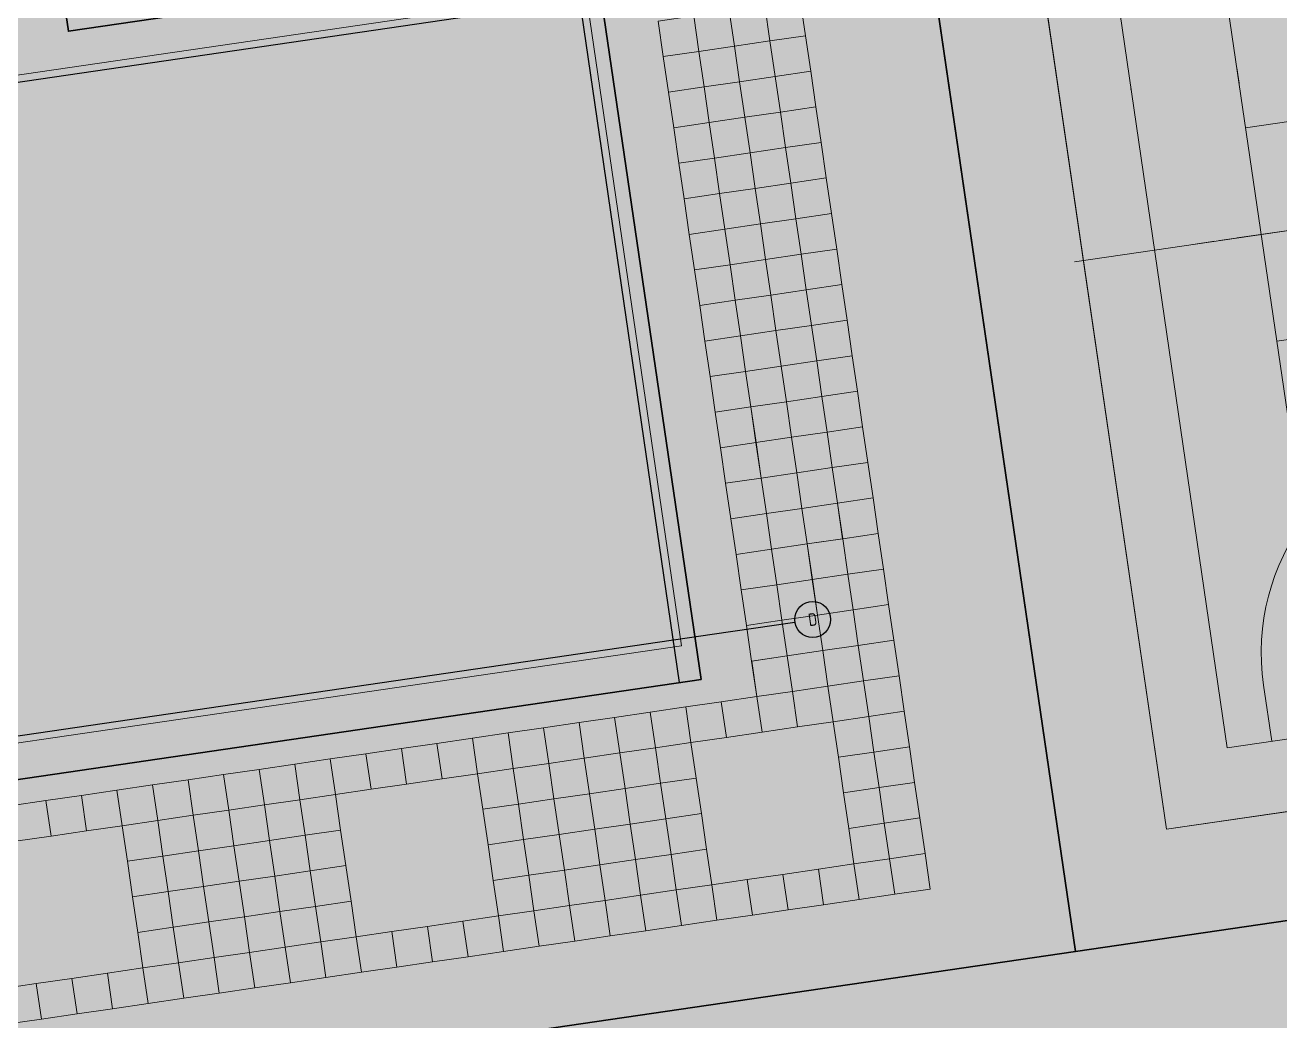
# Model space of a CAD drawing. Header units: metres. Extents: x 2 to 659295185, y -28 to 1124222152.
# Drawn here: x 657179.27 to 657214.19, y 1124377.03 to 1124404.74 of the extents above; entities that cross this region are included whole.
import ezdxf
from ezdxf.enums import TextEntityAlignment as Align

# ---------------------------------------------------------------- set-up
doc = ezdxf.new("R2010")
doc.units = ezdxf.units.M
doc.header["$MEASUREMENT"] = 0
doc.linetypes.add('CENTER2', pattern=[1.125, 0.75, -0.125, 0.125, -0.125])
doc.linetypes.add('GOST2.303 5', pattern=[24, 20, -1.5, 1, -1.5])
for name, color, linetype, lineweight, true_color in [('AREA ACERA', 7, 'CONTINUOUS', 15, 0xfbe193), ('parcela escuela', 7, 'CONTINUOUS', 9, 0xfffbf0), ('parcela simoncito', 7, 'CONTINUOUS', 9, 0xe9debe)]:
    doc.layers.add(name, color=color, linetype=linetype, lineweight=lineweight, true_color=true_color)
for name, color, linetype, lineweight in [('area verde', 76, 'CONTINUOUS', 13), ('Canchas', 7, 'CONTINUOUS', 9), ('ESCUELA', 7, 'CONTINUOUS', 15)]:
    doc.layers.add(name, color=color, linetype=linetype, lineweight=lineweight)
doc.layers.add('texto', color=255, linetype='CONTINUOUS')
doc.styles.add('GOST 2.304', font='CS_Gost2304.shx')
doc.linetypes.add('FENCELINE2', pattern='A,0.25,-0.1,[132,ltypeshp.shx,S=0.1,R=0,X=-0.1,Y=0],-0.1,1', length=1.45)

# ---------------------------------------------------------------- blocks, each defined once
blk = doc.blocks.new('A$C63400689')
at = {"layer": 'parcela escuela', "linetype": 'Continuous'}
blk.add_hatch(color=256, dxfattribs=at).paths.add_polyline_path([(7.75, -51.116), (-70.736, -62.591), (-76.709, -21.734), (-66.814, -20.287), (-68.261, -10.393), (0.329, -0.363)])
at = {"layer": 'ESCUELA', "color": 1, "linetype": 'FENCELINE2', "lineweight": 30, "ltscale": 1.8}
blk.add_lwpolyline([(7.75, -51.116), (-70.736, -62.591), (-76.709, -21.734), (-66.814, -20.287), (-68.261, -10.393), (0.329, -0.363), (7.75, -51.116)], dxfattribs=at)
blk = doc.blocks.new('cancha 3')
at = {"layer": 'Canchas', "ltscale": 100, "true_color": 0x7bd1b5}
h = blk.add_hatch(color=123, dxfattribs=at)
h.paths.add_polyline_path([(656547.463, 1124241.66), (656579.463, 1124241.66), (656579.463, 1124222.66), (656547.463, 1124222.66)])
h.paths.add_polyline_path([(656549.463, 1124239.66), (656577.463, 1124239.66), (656577.463, 1124235.16), (656571.663, 1124233.96), (656571.663, 1124230.36), (656577.463, 1124229.16), (656577.463, 1124224.66), (656549.463, 1124224.66), (656549.463, 1124229.16), (656555.263, 1124230.36), (656555.263, 1124233.96), (656549.463, 1124235.16)], flags=16)
at = {"layer": 'Canchas', "lineweight": 100, "ltscale": 100, "true_color": 0xe79898}
h = blk.add_hatch(color=21, dxfattribs=at)
edge = h.paths.add_edge_path(flags=16)
edge.add_arc((656563.463, 1124232.16), 1.8, 0, 360)
edge = h.paths.add_edge_path()
edge.add_line((656549.463, 1124239.66), (656577.463, 1124239.66))
edge.add_line((656577.463, 1124239.66), (656577.463, 1124238.41))
edge.add_line((656577.463, 1124238.41), (656575.888, 1124238.41))
edge.add_arc((656575.888, 1124232.16), 6.25, 90, 270)
edge.add_line((656575.888, 1124225.91), (656577.463, 1124225.91))
edge.add_line((656577.463, 1124225.91), (656577.463, 1124224.66))
edge.add_line((656577.463, 1124224.66), (656549.463, 1124224.66))
edge.add_line((656549.463, 1124224.66), (656549.463, 1124225.91))
edge.add_line((656549.463, 1124225.91), (656551.038, 1124225.91))
edge.add_arc((656551.038, 1124232.16), 6.25, 270, 450)
edge.add_line((656551.038, 1124238.41), (656549.463, 1124238.41))
edge.add_line((656549.463, 1124238.41), (656549.463, 1124239.66))
at = {"layer": 'Canchas', "lineweight": 100, "ltscale": 100, "true_color": 0x57a5e5}
h = blk.add_hatch(color=153, dxfattribs=at)
edge = h.paths.add_edge_path()
edge.add_arc((656563.463, 1124232.16), 1.8, 0, 360)
edge = h.paths.add_edge_path()
edge.add_line((656549.463, 1124235.16), (656549.463, 1124238.41))
edge.add_line((656549.463, 1124238.41), (656551.038, 1124238.41))
edge.add_arc((656551.038, 1124232.16), 6.25, -90, 90, ccw=False)
edge.add_line((656551.038, 1124225.91), (656549.463, 1124225.91))
edge.add_line((656549.463, 1124225.91), (656549.463, 1124229.16))
edge.add_line((656549.463, 1124229.16), (656555.263, 1124230.36))
edge.add_line((656555.263, 1124230.36), (656555.263, 1124233.96))
edge.add_line((656555.263, 1124233.96), (656549.463, 1124235.16))
edge = h.paths.add_edge_path()
edge.add_line((656577.463, 1124235.16), (656577.463, 1124238.41))
edge.add_line((656577.463, 1124238.41), (656575.888, 1124238.41))
edge.add_arc((656575.888, 1124232.16), 6.25, 90, 270)
edge.add_line((656575.888, 1124225.91), (656577.463, 1124225.91))
edge.add_line((656577.463, 1124225.91), (656577.463, 1124229.16))
edge.add_line((656577.463, 1124229.16), (656571.663, 1124230.36))
edge.add_line((656571.663, 1124230.36), (656571.663, 1124233.96))
edge.add_line((656571.663, 1124233.96), (656577.463, 1124235.16))
at = {"layer": 'Canchas', "linetype": 'CENTER2', "ltscale": 5}
blk.add_line((656563.463, 1124241.985), (656563.463, 1124222.41), dxfattribs=at)
at = {"layer": 'Canchas', "linetype": 'Continuous', "ltscale": 0.15}
for p, q in [((656579.463, 1124241.66), (656579.463, 1124222.66)), ((656579.463, 1124222.66), (656547.463, 1124222.66))]:
    blk.add_line(p, q, dxfattribs=at)
at = {"layer": 'Canchas', "color": 7, "ltscale": 100, "true_color": 0xffffff}
for p, q in [((656579.463, 1124241.66), (656579.463, 1124222.66)), ((656563.463, 1124239.66), (656563.463, 1124224.66)), ((656577.463, 1124239.66), (656577.463, 1124224.66)), ((656575.888, 1124225.91), (656577.463, 1124225.91)), ((656577.463, 1124224.66), (656549.463, 1124224.66)), ((656579.463, 1124222.66), (656547.463, 1124222.66))]:
    blk.add_line(p, q, dxfattribs=at)
at = {"layer": 'Canchas', "linetype": 'Continuous', "ltscale": 0.25}
for p, q in [((656563.463, 1124239.66), (656563.463, 1124224.66)), ((656577.463, 1124239.66), (656577.463, 1124224.66)), ((656560.463, 1124236.66), (656560.463, 1124227.66)), ((656566.463, 1124236.66), (656566.463, 1124227.66)), ((656554.463, 1124227.66), (656572.463, 1124227.66)), ((656575.888, 1124225.91), (656577.463, 1124225.91)), ((656577.463, 1124224.66), (656549.463, 1124224.66))]:
    blk.add_line(p, q, dxfattribs=at)
at = {"layer": 'Canchas', "color": 51, "ltscale": 100}
for p, q in [((656560.463, 1124236.66), (656560.463, 1124227.66)), ((656566.463, 1124236.66), (656566.463, 1124227.66)), ((656572.463, 1124227.66), (656554.463, 1124227.66))]:
    blk.add_line(p, q, dxfattribs=at)
at = {"layer": 'Canchas', "ltscale": 100}
for p, q in [((656559.21, 1124227.66), (656558.779, 1124227.66)), ((656558.929, 1124227.66), (656558.979, 1124227.66)), ((656563.463, 1124227.61), (656563.463, 1124226.49)), ((656563.463, 1124227.61), (656563.463, 1124226.49)), ((656558.929, 1124224.66), (656558.979, 1124224.66))]:
    blk.add_line(p, q, dxfattribs=at)
at = {"layer": 'Canchas'}
blk.add_lwpolyline([(656547.463, 1124241.66), (656547.463, 1124222.66), (656579.463, 1124222.66), (656579.463, 1124241.66), (656547.463, 1124241.66)], dxfattribs=at)
at = {"layer": 'Canchas', "linetype": 'Continuous', "ltscale": 0.25}
blk.add_arc((656575.888, 1124232.16), 6.25, 90, 270, dxfattribs=at)
at = {"layer": 'Canchas', "color": 7, "ltscale": 100, "true_color": 0xffffff}
blk.add_arc((656575.888, 1124232.16), 6.25, 90, 270, dxfattribs=at)

msp = doc.modelspace()

# ---------------------------------------------------------------- hatches: boundary and pattern name
at = {"layer": 'AREA ACERA'}
h = msp.add_hatch(color=256, dxfattribs=at)
h.dxf.hatch_style = 1
edge = h.paths.add_edge_path()
edge.add_line((657279.5668, 1124441.1901), (657286.9871, 1124390.4375))
edge.add_line((657286.9871, 1124390.4375), (657154.693, 1124371.0972))
edge.add_line((657154.693, 1124371.0972), (657147.2728, 1124421.8489))
edge.add_line((657147.2728, 1124421.8489), (657159.1465, 1124423.5851))
edge.add_line((657159.1465, 1124423.5851), (657158.8859, 1124425.3672))
edge.add_arc((657156.1146, 1124424.9621), 2.8008, 8.31725, 16.54473)
edge.add_line((657158.7994, 1124425.7596), (657146.9547, 1124424.0263))
edge.add_line((657146.9547, 1124424.0263), (657146.6072, 1124426.4013))
edge.add_line((657146.6072, 1124426.4013), (657145.9148, 1124426.3))
edge.add_arc((657146.755, 1124420.5589), 5.8022, 98.32609, 109.25684)
edge.add_line((657144.8414, 1124426.0365), (657145.1735, 1124423.7653))
edge.add_line((657145.1735, 1124423.7653), (657141.6143, 1124423.2491))
edge.add_arc((657146.7539, 1124420.5609), 5.8001, 152.38844, 172.30373)
edge.add_line((657141.006, 1124421.3377), (657145.4338, 1124421.985))
edge.add_line((657145.4338, 1124421.985), (657154.1421, 1124362.4229))
edge.add_line((657154.1421, 1124362.4229), (657155.9231, 1124362.6833))
edge.add_line((657155.9231, 1124362.6833), (657154.9538, 1124369.3131))
edge.add_line((657154.9538, 1124369.3131), (657287.2479, 1124388.6533))
edge.add_line((657287.2479, 1124388.6533), (657287.4215, 1124387.4659))
edge.add_line((657287.4215, 1124387.4659), (657287.4215, 1124387.4659))
edge.add_line((657287.4215, 1124387.4659), (657288.2171, 1124382.0237))
edge.add_line((657288.2171, 1124382.0237), (657289.9978, 1124382.2841))
edge.add_line((657289.9978, 1124382.2841), (657281.2904, 1124441.8461))
edge.add_line((657281.2904, 1124441.8461), (657287.6968, 1124442.7826))
edge.add_arc((657282.4116, 1124440.3924), 5.8005, 24.33433, 44.2081)
edge.add_line((657286.5695, 1124444.437), (657281.0296, 1124443.6271))
edge.add_line((657281.0296, 1124443.6271), (657280.6824, 1124446.0018))
edge.add_line((657280.6824, 1124446.0018), (657278.9014, 1124445.7414))
edge.add_line((657278.9014, 1124445.7414), (657279.2487, 1124443.3667))
edge.add_line((657279.2487, 1124443.3667), (657275.3137, 1124442.7912))
edge.add_arc((657278.1375, 1124442.7836), 2.8238, 179.84614, 184.02843)
edge.add_line((657275.3206, 1124442.5853), (657275.6088, 1124440.6114))
edge.add_line((657275.6088, 1124440.6114), (657279.5668, 1124441.1901))
at = {"layer": 'area verde'}
h = msp.add_hatch(color=256, dxfattribs=at)
h.dxf.hatch_style = 1
edge = h.paths.add_edge_path()
edge.add_line((657146.6072, 1124426.4013), (657146.9547, 1124424.0263))
edge.add_line((657146.9547, 1124424.0263), (657158.7995, 1124425.7596))
edge.add_arc((657156.1149, 1124424.9625), 2.8004, 16.53763, 98.31883)
edge.add_line((657155.7098, 1124427.7334), (657146.6072, 1124426.4013))
edge = h.paths.add_edge_path()
edge.add_line((657144.8414, 1124426.0366), (657145.1735, 1124423.7653))
edge.add_line((657145.1735, 1124423.7653), (657141.6143, 1124423.2491))
edge.add_arc((657146.7538, 1124420.5609), 5.8, 109.25167, 152.38833, ccw=False)
edge = h.paths.add_edge_path()
edge.add_line((657145.4338, 1124421.985), (657154.1421, 1124362.4229))
edge.add_line((657154.1421, 1124362.4229), (657152.2624, 1124362.1484))
edge.add_arc((657151.8576, 1124364.9198), 2.8008, 188.18476, 278.30907, ccw=False)
edge.add_line((657149.0853, 1124364.5211), (657148.4936, 1124368.5686))
edge.add_arc((656478.9165, 1128956.1962), 4636.2335, 278.3038476, 278.3395574)
edge.add_line((657151.3527, 1124368.9868), (657151.561, 1124369.0172))
edge.add_line((657151.561, 1124369.0172), (657144.5231, 1124417.1542))
edge.add_line((657144.5231, 1124417.1542), (657144.2348, 1124417.1127))
edge.add_arc((657143.821, 1124419.8819), 2.8, 188.31769, 278.49939, ccw=False)
edge.add_arc((657146.9693, 1124420.5494), 6.0152, 172.4698, 190.27043, ccw=False)
edge.add_line((657141.006, 1124421.3377), (657145.4338, 1124421.985))
h.paths.add_polyline_path([(657155.1275, 1124368.1252), (657154.9538, 1124369.3131), (657287.2479, 1124388.6533), (657287.4215, 1124387.4659)])
edge = h.paths.add_edge_path()
edge.add_line((657287.6969, 1124442.7826), (657281.2903, 1124441.8468))
edge.add_line((657281.2903, 1124441.8468), (657289.9978, 1124382.2841))
edge.add_line((657289.9978, 1124382.2841), (657293.2719, 1124382.7627))
edge.add_arc((657292.8589, 1124385.5317), 2.7997, 278.48287, 368.32376)
edge.add_line((657295.6291, 1124385.937), (657295.0359, 1124389.994))
edge.add_line((657295.0359, 1124389.994), (657290.1874, 1124389.2852))
edge.add_line((657290.1874, 1124389.2852), (657283.1871, 1124437.171))
edge.add_line((657283.1871, 1124437.171), (657285.8579, 1124437.5614))
edge.add_arc((657285.4529, 1124440.332), 2.8, 278.31719, 368.3172)
edge.add_line((657288.2235, 1124440.737), (657288.151, 1124441.232))
edge.add_arc((657282.4085, 1124440.392), 5.8036, 8.32209, 24.32549)
edge = h.paths.add_edge_path()
edge.add_line((657280.6824, 1124446.0018), (657281.0296, 1124443.6271))
edge.add_line((657281.0296, 1124443.6271), (657286.5697, 1124444.437))
edge.add_arc((657282.412, 1124440.393), 5.8, 44.20547, 98.31726)
edge.add_line((657281.573, 1124446.132), (657280.6824, 1124446.0018))
edge = h.paths.add_edge_path()
edge.add_line((657278.9014, 1124445.7414), (657279.2485, 1124443.3667))
edge.add_line((657279.2485, 1124443.3667), (657275.3137, 1124442.7912))
edge.add_arc((657278.1408, 1124442.7823), 2.8271, 94.64504, 179.81973, ccw=False)
edge.add_line((657277.9119, 1124445.6002), (657278.9014, 1124445.7414))
edge = h.paths.add_edge_path()
edge.add_line((657269.4251, 1124441.9297), (657254.5544, 1124439.7572))
edge.add_line((657254.5544, 1124439.7572), (657263.7086, 1124443.5216))
edge.add_line((657263.7086, 1124443.5216), (657266.3346, 1124443.9059))
edge.add_arc((657266.7401, 1124441.1354), 2.8, 16.47848, 98.32607, ccw=False)
edge = h.paths.add_edge_path()
edge.add_line((657207.9234, 1124432.9408), (657224.9495, 1124435.4297))
edge.add_line((657224.9495, 1124435.4297), (657210.3183, 1124435.7166))
edge.add_arc((657210.7234, 1124432.9461), 2.8, 98.31808, 180.10893)
edge = h.paths.add_edge_path()
edge.add_line((657164.6736, 1124426.6184), (657203.5089, 1124432.2955))
edge.add_arc((657200.8245, 1124431.4989), 2.8001, 16.52728, 98.31514)
edge.add_line((657200.4196, 1124434.2696), (657166.8988, 1124429.3692))
edge.add_arc((657167.5378, 1124426.5769), 2.8645, 102.89051, 179.1696)
at = {"layer": 'ESCUELA', "linetype": 'Continuous', "lineweight": 0}
msp.add_hatch(color=252, dxfattribs=at).paths.add_polyline_path([(657155.5312, 1124399.9215), (657194.873, 1124405.6731), (657197.5347, 1124387.4664), (657161.5176, 1124382.2011), (657160.4732, 1124389.3451), (657157.1485, 1124388.8591)])
at = {"layer": 'parcela escuela', "linetype": 'Continuous'}
msp.add_hatch(color=256, dxfattribs=at).paths.add_polyline_path([(657286.9871, 1124390.4375), (657208.5015, 1124378.9638), (657202.5286, 1124419.8205), (657212.4234, 1124421.2671), (657210.9769, 1124431.1618), (657279.5668, 1124441.1901)])
at = {"layer": 'parcela simoncito', "linetype": 'Continuous'}
msp.add_hatch(color=256, dxfattribs=at).paths.add_polyline_path([(657188.4587, 1124427.8699), (657201.082, 1124429.7154), (657208.5015, 1124378.9638), (657154.693, 1124371.0972), (657147.2728, 1124421.8489)])

# ---------------------------------------------------------------- linework, layer by layer
at = {"layer": 'ESCUELA', "color": 1, "linetype": 'FENCELINE2', "lineweight": 30, "ltscale": 1.8, "elevation": 433.2399}
msp.add_lwpolyline([(657188.4587, 1124427.8699), (657201.082, 1124429.7154), (657208.5015, 1124378.9638), (657154.693, 1124371.0972), (657147.2728, 1124421.8489), (657188.4587, 1124427.8699)], dxfattribs=at)
at = {"layer": 'ESCUELA', "color": 1, "linetype": 'GOST2.303 5', "lineweight": 25, "ltscale": 200, "elevation": 433.2399}
for points in [[(657197.4817, 1124386.4483), (657194.3548, 1124407.8372)], [(657155.5604, 1124399.7239), (657195.7861, 1124405.6045), (657198.0887, 1124405.9411)], [(657161.093, 1124382.3414), (657198.3898, 1124387.7938), (657200.6924, 1124388.1304)]]:
    msp.add_lwpolyline(points, dxfattribs=at)
at = {"layer": 'ESCUELA', "color": 5, "linetype": 'Continuous', "lineweight": 30, "elevation": 433.2399, "flags": 128}
msp.add_lwpolyline([(657155.5334, 1124399.9109), (657154.9974, 1124403.5918), (657180.0781, 1124407.2554), (657180.4708, 1124404.5741), (657195.1245, 1124406.7205), (657198.0799, 1124386.5356), (657161.2736, 1124381.1447), (657160.2273, 1124388.2885), (657157.2986, 1124387.8595), (657157.1536, 1124388.8489)], dxfattribs=at)
at = {"layer": 'ESCUELA', "linetype": 'Continuous', "lineweight": 0, "elevation": 433.2399, "flags": 128}
msp.add_lwpolyline([(657155.5312, 1124399.9215), (657194.873, 1124405.6731), (657197.5347, 1124387.4664), (657161.5176, 1124382.2011), (657160.4732, 1124389.3451), (657157.1485, 1124388.8591), (657155.5312, 1124399.9215)], dxfattribs=at)
at = {"layer": 'ESCUELA', "color": 248, "lineweight": 9, "ltscale": 100, "elevation": 433.2399}
for points in [[(657197.875, 1124405.0016), (657198.8645, 1124405.1463), (657199.0092, 1124404.1568), (657198.0197, 1124404.0121)], [(657198.8643, 1124405.1476), (657199.8538, 1124405.2923), (657199.9984, 1124404.3028), (657199.009, 1124404.1582)], [(657198.8643, 1124405.1476), (657199.8538, 1124405.2923), (657199.9984, 1124404.3028), (657199.009, 1124404.1582)], [(657199.8538, 1124405.2923), (657200.8433, 1124405.437), (657200.9879, 1124404.4475), (657199.9984, 1124404.3028)], [(657199.8538, 1124405.2923), (657200.8433, 1124405.437), (657200.9879, 1124404.4475), (657199.9984, 1124404.3028)], [(657196.8855, 1124404.857), (657197.875, 1124405.0016), (657198.0197, 1124404.0121), (657197.0302, 1124403.8675)], [(657199.9984, 1124404.3028), (657200.9879, 1124404.4475), (657201.1326, 1124403.458), (657200.1431, 1124403.3133)], [(657199.9984, 1124404.3028), (657200.9879, 1124404.4475), (657201.1326, 1124403.458), (657200.1431, 1124403.3133)], [(657198.0197, 1124404.0121), (657199.0092, 1124404.1568), (657199.1538, 1124403.1673), (657198.1643, 1124403.0226)], [(657199.009, 1124404.1582), (657199.9984, 1124404.3028), (657200.1431, 1124403.3133), (657199.1536, 1124403.1687)], [(657199.009, 1124404.1582), (657199.9984, 1124404.3028), (657200.1431, 1124403.3133), (657199.1536, 1124403.1687)], [(657197.0302, 1124403.8675), (657198.0197, 1124404.0121), (657198.1643, 1124403.0226), (657197.1748, 1124402.878)], [(657200.1431, 1124403.3133), (657201.1326, 1124403.458), (657201.2772, 1124402.4685), (657200.2877, 1124402.3239)], [(657200.1431, 1124403.3133), (657201.1326, 1124403.458), (657201.2772, 1124402.4685), (657200.2877, 1124402.3239)], [(657198.1643, 1124403.0226), (657199.1538, 1124403.1673), (657199.2985, 1124402.1778), (657198.309, 1124402.0332)], [(657199.1536, 1124403.1687), (657200.1431, 1124403.3133), (657200.2877, 1124402.3239), (657199.2983, 1124402.1792)], [(657199.1536, 1124403.1687), (657200.1431, 1124403.3133), (657200.2877, 1124402.3239), (657199.2983, 1124402.1792)], [(657197.1748, 1124402.878), (657198.1643, 1124403.0226), (657198.309, 1124402.0332), (657197.3195, 1124401.8885)], [(657200.2877, 1124402.3239), (657201.2772, 1124402.4685), (657201.4219, 1124401.479), (657200.4324, 1124401.3344)], [(657200.2877, 1124402.3239), (657201.2772, 1124402.4685), (657201.4219, 1124401.479), (657200.4324, 1124401.3344)], [(657197.3195, 1124401.8885), (657198.309, 1124402.0332), (657198.4536, 1124401.0437), (657197.4641, 1124400.899)], [(657198.309, 1124402.0332), (657199.2985, 1124402.1778), (657199.4431, 1124401.1883), (657198.4536, 1124401.0437)], [(657199.2983, 1124402.1792), (657200.2877, 1124402.3239), (657200.4324, 1124401.3344), (657199.4429, 1124401.1897)], [(657199.2983, 1124402.1792), (657200.2877, 1124402.3239), (657200.4324, 1124401.3344), (657199.4429, 1124401.1897)], [(657199.4429, 1124401.1897), (657200.4324, 1124401.3344), (657200.577, 1124400.3449), (657199.5876, 1124400.2002)], [(657199.4429, 1124401.1897), (657200.4324, 1124401.3344), (657200.577, 1124400.3449), (657199.5876, 1124400.2002)], [(657200.4324, 1124401.3344), (657201.4219, 1124401.479), (657201.5665, 1124400.4895), (657200.577, 1124400.3449)], [(657200.4324, 1124401.3344), (657201.4219, 1124401.479), (657201.5665, 1124400.4895), (657200.577, 1124400.3449)], [(657197.4641, 1124400.899), (657198.4536, 1124401.0437), (657198.5983, 1124400.0542), (657197.6088, 1124399.9095)], [(657198.4536, 1124401.0437), (657199.4431, 1124401.1883), (657199.5878, 1124400.1988), (657198.5983, 1124400.0542)], [(657199.5876, 1124400.2002), (657200.577, 1124400.3449), (657200.7217, 1124399.3554), (657199.7322, 1124399.2108)], [(657199.5876, 1124400.2002), (657200.577, 1124400.3449), (657200.7217, 1124399.3554), (657199.7322, 1124399.2108)], [(657200.5766, 1124400.3448), (657201.5661, 1124400.4895), (657201.7108, 1124399.5), (657200.7213, 1124399.3553)], [(657200.5766, 1124400.3448), (657201.5661, 1124400.4895), (657201.7108, 1124399.5), (657200.7213, 1124399.3553)], [(657197.6088, 1124399.9095), (657198.5983, 1124400.0542), (657198.7429, 1124399.0647), (657197.7535, 1124398.9201)], [(657198.5983, 1124400.0542), (657199.5878, 1124400.1988), (657199.7324, 1124399.2094), (657198.7429, 1124399.0647)], [(657198.7429, 1124399.0647), (657199.7324, 1124399.2094), (657199.8771, 1124398.2199), (657198.8876, 1124398.0752)], [(657199.7322, 1124399.2108), (657200.7217, 1124399.3554), (657200.8664, 1124398.3659), (657199.8769, 1124398.2213)], [(657199.7322, 1124399.2108), (657200.7217, 1124399.3554), (657200.8664, 1124398.3659), (657199.8769, 1124398.2213)], [(657200.7213, 1124399.3553), (657201.7108, 1124399.5), (657201.8554, 1124398.5105), (657200.866, 1124398.3659)], [(657200.7213, 1124399.3553), (657201.7108, 1124399.5), (657201.8554, 1124398.5105), (657200.866, 1124398.3659)], [(657197.7535, 1124398.9201), (657198.7429, 1124399.0647), (657198.8876, 1124398.0752), (657197.8981, 1124397.9306)], [(657200.8656, 1124398.3658), (657201.855, 1124398.5105), (657201.9997, 1124397.521), (657201.0102, 1124397.3763)], [(657200.8656, 1124398.3658), (657201.855, 1124398.5105), (657201.9997, 1124397.521), (657201.0102, 1124397.3763)], [(657198.8872, 1124398.0752), (657199.8767, 1124398.2198), (657200.0213, 1124397.2303), (657199.0318, 1124397.0857)], [(657199.8765, 1124398.2212), (657200.866, 1124398.3659), (657201.0106, 1124397.3764), (657200.0211, 1124397.2317)], [(657199.8765, 1124398.2212), (657200.866, 1124398.3659), (657201.0106, 1124397.3764), (657200.0211, 1124397.2317)], [(657197.8981, 1124397.9306), (657198.8876, 1124398.0752), (657199.0322, 1124397.0857), (657198.0428, 1124396.9411)], [(657201.0098, 1124397.3763), (657201.9993, 1124397.5209), (657202.1439, 1124396.5314), (657201.1545, 1124396.3868)], [(657201.0098, 1124397.3763), (657201.9993, 1124397.5209), (657202.1439, 1124396.5314), (657201.1545, 1124396.3868)], [(657199.0318, 1124397.0857), (657200.0213, 1124397.2303), (657200.166, 1124396.2409), (657199.1765, 1124396.0962)], [(657200.0211, 1124397.2317), (657201.0106, 1124397.3764), (657201.1553, 1124396.3869), (657200.1658, 1124396.2422)], [(657200.0211, 1124397.2317), (657201.0106, 1124397.3764), (657201.1553, 1124396.3869), (657200.1658, 1124396.2422)], [(657198.0428, 1124396.9411), (657199.0322, 1124397.0857), (657199.1769, 1124396.0963), (657198.1874, 1124395.9516)], [(657201.1545, 1124396.3868), (657202.1439, 1124396.5314), (657202.2886, 1124395.542), (657201.2991, 1124395.3973)], [(657201.1545, 1124396.3868), (657202.1439, 1124396.5314), (657202.2886, 1124395.542), (657201.2991, 1124395.3973)], [(657198.187, 1124395.9516), (657199.1765, 1124396.0962), (657199.3212, 1124395.1067), (657198.3317, 1124394.9621)], [(657199.1761, 1124396.0961), (657200.1656, 1124396.2408), (657200.3102, 1124395.2513), (657199.3208, 1124395.1067)], [(657200.1654, 1124396.2422), (657201.1549, 1124396.3868), (657201.2995, 1124395.3974), (657200.31, 1124395.2527)], [(657200.1654, 1124396.2422), (657201.1549, 1124396.3868), (657201.2995, 1124395.3974), (657200.31, 1124395.2527)], [(657200.3096, 1124395.2526), (657201.2991, 1124395.3973), (657201.4438, 1124394.4078), (657200.4543, 1124394.2632)], [(657200.3096, 1124395.2526), (657201.2991, 1124395.3973), (657201.4438, 1124394.4078), (657200.4543, 1124394.2632)], [(657201.2991, 1124395.3973), (657202.2886, 1124395.542), (657202.4332, 1124394.5525), (657201.4438, 1124394.4078)], [(657201.2991, 1124395.3973), (657202.2886, 1124395.542), (657202.4332, 1124394.5525), (657201.4438, 1124394.4078)], [(657198.3313, 1124394.962), (657199.3208, 1124395.1067), (657199.4654, 1124394.1172), (657198.4759, 1124393.9725)], [(657199.3204, 1124395.1066), (657200.3098, 1124395.2513), (657200.4545, 1124394.2618), (657199.465, 1124394.1171)], [(657200.4543, 1124394.2632), (657201.4438, 1124394.4078), (657201.5884, 1124393.4183), (657200.5989, 1124393.2737)], [(657200.4543, 1124394.2632), (657201.4438, 1124394.4078), (657201.5884, 1124393.4183), (657200.5989, 1124393.2737)], [(657201.4438, 1124394.4078), (657202.4332, 1124394.5525), (657202.5779, 1124393.563), (657201.5884, 1124393.4183)], [(657201.4438, 1124394.4078), (657202.4332, 1124394.5525), (657202.5779, 1124393.563), (657201.5884, 1124393.4183)], [(657198.4759, 1124393.9725), (657199.4654, 1124394.1172), (657199.6101, 1124393.1277), (657198.6206, 1124392.983)], [(657199.465, 1124394.1171), (657200.4545, 1124394.2618), (657200.5991, 1124393.2723), (657199.6097, 1124393.1276)], [(657199.6097, 1124393.1276), (657200.5991, 1124393.2723), (657200.7438, 1124392.2828), (657199.7543, 1124392.1382)], [(657200.5989, 1124393.2737), (657201.5884, 1124393.4183), (657201.7331, 1124392.4289), (657200.7436, 1124392.2842)], [(657200.5989, 1124393.2737), (657201.5884, 1124393.4183), (657201.7331, 1124392.4289), (657200.7436, 1124392.2842)], [(657201.5876, 1124393.4182), (657202.5771, 1124393.5629), (657202.7218, 1124392.5734), (657201.7323, 1124392.4287)], [(657201.5876, 1124393.4182), (657202.5771, 1124393.5629), (657202.7218, 1124392.5734), (657201.7323, 1124392.4287)], [(657198.6206, 1124392.983), (657199.6101, 1124393.1277), (657199.7547, 1124392.1382), (657198.7652, 1124391.9936)], [(657201.7331, 1124392.4289), (657202.7226, 1124392.5735), (657202.8672, 1124391.584), (657201.8777, 1124391.4394)], [(657201.7331, 1124392.4289), (657202.7226, 1124392.5735), (657202.8672, 1124391.584), (657201.8777, 1124391.4394)], [(657199.7543, 1124392.1382), (657200.7438, 1124392.2828), (657200.8884, 1124391.2933), (657199.899, 1124391.1487)], [(657200.7436, 1124392.2842), (657201.7331, 1124392.4289), (657201.8777, 1124391.4394), (657200.8882, 1124391.2947)], [(657200.7436, 1124392.2842), (657201.7331, 1124392.4289), (657201.8777, 1124391.4394), (657200.8882, 1124391.2947)], [(657198.7652, 1124391.9936), (657199.7547, 1124392.1382), (657199.8994, 1124391.1487), (657198.9099, 1124391.0041)], [(657201.8777, 1124391.4394), (657202.8672, 1124391.584), (657203.0119, 1124390.5945), (657202.0224, 1124390.4499)], [(657201.8777, 1124391.4394), (657202.8672, 1124391.584), (657203.0119, 1124390.5945), (657202.0224, 1124390.4499)], [(657199.8982, 1124391.1486), (657200.8876, 1124391.2932), (657201.0323, 1124390.3037), (657200.0428, 1124390.1591)], [(657200.8874, 1124391.2946), (657201.8769, 1124391.4393), (657202.0216, 1124390.4498), (657201.0321, 1124390.3051)], [(657200.8874, 1124391.2946), (657201.8769, 1124391.4393), (657202.0216, 1124390.4498), (657201.0321, 1124390.3051)], [(657198.9091, 1124391.004), (657199.8986, 1124391.1486), (657200.0432, 1124390.1591), (657199.0537, 1124390.0145)], [(657202.0224, 1124390.4499), (657203.0119, 1124390.5945), (657203.1565, 1124389.6051), (657202.167, 1124389.4604)], [(657202.0224, 1124390.4499), (657203.0119, 1124390.5945), (657203.1565, 1124389.6051), (657202.167, 1124389.4604)], [(657199.0545, 1124390.0146), (657200.044, 1124390.1593), (657200.1887, 1124389.1698), (657199.1992, 1124389.0251)], [(657200.0436, 1124390.1592), (657201.0331, 1124390.3038), (657201.1778, 1124389.3144), (657200.1883, 1124389.1697)], [(657201.0329, 1124390.3052), (657202.0224, 1124390.4499), (657202.167, 1124389.4604), (657201.1775, 1124389.3158)], [(657201.0329, 1124390.3052), (657202.0224, 1124390.4499), (657202.167, 1124389.4604), (657201.1775, 1124389.3158)], [(657201.1775, 1124389.3158), (657202.167, 1124389.4604), (657202.3117, 1124388.4709), (657201.3222, 1124388.3263)], [(657201.1775, 1124389.3158), (657202.167, 1124389.4604), (657202.3117, 1124388.4709), (657201.3222, 1124388.3263)], [(657202.1678, 1124389.4605), (657203.1573, 1124389.6052), (657203.302, 1124388.6157), (657202.3125, 1124388.471)], [(657202.1678, 1124389.4605), (657203.1573, 1124389.6052), (657203.302, 1124388.6157), (657202.3125, 1124388.471)], [(657199.1992, 1124389.0251), (657200.1887, 1124389.1698), (657200.3333, 1124388.1803), (657199.3438, 1124388.0356)], [(657200.1883, 1124389.1697), (657201.1778, 1124389.3144), (657201.3224, 1124388.3249), (657200.3329, 1124388.1802)], [(657201.3222, 1124388.3263), (657202.3117, 1124388.4709), (657202.4563, 1124387.4814), (657201.4669, 1124387.3368)], [(657201.3222, 1124388.3263), (657202.3117, 1124388.4709), (657202.4563, 1124387.4814), (657201.4669, 1124387.3368)], [(657202.3125, 1124388.471), (657203.302, 1124388.6157), (657203.4466, 1124387.6262), (657202.4571, 1124387.4816)], [(657202.3125, 1124388.471), (657203.302, 1124388.6157), (657203.4466, 1124387.6262), (657202.4571, 1124387.4816)], [(657199.3438, 1124388.0356), (657200.3333, 1124388.1803), (657200.478, 1124387.1908), (657199.4885, 1124387.0462)], [(657199.3438, 1124388.0356), (657200.3333, 1124388.1803), (657200.478, 1124387.1908), (657199.4885, 1124387.0462)], [(657200.3329, 1124388.1802), (657201.3224, 1124388.3249), (657201.4671, 1124387.3354), (657200.4776, 1124387.1907)], [(657200.3329, 1124388.1802), (657201.3224, 1124388.3249), (657201.4671, 1124387.3354), (657200.4776, 1124387.1907)], [(657200.4776, 1124387.1907), (657201.4671, 1124387.3354), (657201.6117, 1124386.3459), (657200.6222, 1124386.2013)], [(657200.4784, 1124387.1909), (657201.4679, 1124387.3355), (657201.6125, 1124386.346), (657200.623, 1124386.2014)], [(657201.4669, 1124387.3368), (657202.4563, 1124387.4814), (657202.601, 1124386.492), (657201.6115, 1124386.3473)], [(657201.4669, 1124387.3368), (657202.4563, 1124387.4814), (657202.601, 1124386.492), (657201.6115, 1124386.3473)], [(657201.4677, 1124387.3369), (657202.4571, 1124387.4816), (657202.6018, 1124386.4921), (657201.6123, 1124386.3474)], [(657201.4677, 1124387.3369), (657202.4571, 1124387.4816), (657202.6018, 1124386.4921), (657201.6123, 1124386.3474)], [(657202.4571, 1124387.4816), (657203.4466, 1124387.6262), (657203.5913, 1124386.6367), (657202.6018, 1124386.4921)], [(657202.4571, 1124387.4816), (657203.4466, 1124387.6262), (657203.5913, 1124386.6367), (657202.6018, 1124386.4921)], [(657199.4885, 1124387.0462), (657200.478, 1124387.1908), (657200.6226, 1124386.2013), (657199.6331, 1124386.0567)], [(657199.4893, 1124387.0463), (657200.4788, 1124387.1909), (657200.6234, 1124386.2014), (657199.6339, 1124386.0568)], [(657202.6021, 1124386.4921), (657203.5916, 1124386.6368), (657203.7363, 1124385.6473), (657202.7468, 1124385.5026)], [(657202.6021, 1124386.4921), (657203.5916, 1124386.6368), (657203.7363, 1124385.6473), (657202.7468, 1124385.5026)], [(657200.623, 1124386.2014), (657201.6125, 1124386.346), (657201.7572, 1124385.3566), (657200.7677, 1124385.2119)], [(657200.6234, 1124386.2014), (657201.6128, 1124386.3461), (657201.7575, 1124385.3566), (657200.768, 1124385.2119)], [(657201.6123, 1124386.3474), (657202.6018, 1124386.4921), (657202.7464, 1124385.5026), (657201.757, 1124385.3579)], [(657201.6123, 1124386.3474), (657202.6018, 1124386.4921), (657202.7464, 1124385.5026), (657201.757, 1124385.3579)], [(657201.6126, 1124386.3475), (657202.6021, 1124386.4921), (657202.7468, 1124385.5026), (657201.7573, 1124385.358)], [(657201.6126, 1124386.3475), (657202.6021, 1124386.4921), (657202.7468, 1124385.5026), (657201.7573, 1124385.358)], [(657198.6445, 1124385.9121), (657199.6339, 1124386.0568), (657199.7786, 1124385.0673), (657198.7891, 1124384.9227)], [(657199.6339, 1124386.0568), (657200.6234, 1124386.2014), (657200.7681, 1124385.212), (657199.7786, 1124385.0673)], [(657199.6339, 1124386.0568), (657200.6234, 1124386.2014), (657200.7681, 1124385.212), (657199.7786, 1124385.0673)], [(657195.676, 1124385.4782), (657196.6655, 1124385.6228), (657196.8102, 1124384.6333), (657195.8207, 1124384.4887)], [(657196.6655, 1124385.6228), (657197.655, 1124385.7675), (657197.7996, 1124384.778), (657196.8102, 1124384.6333)], [(657197.655, 1124385.7675), (657198.6445, 1124385.9121), (657198.7891, 1124384.9227), (657197.7996, 1124384.778)], [(657202.7468, 1124385.5026), (657203.7363, 1124385.6473), (657203.8809, 1124384.6578), (657202.8914, 1124384.5132)], [(657202.7468, 1124385.5026), (657203.7363, 1124385.6473), (657203.8809, 1124384.6578), (657202.8914, 1124384.5132)], [(657193.6971, 1124385.1889), (657194.6865, 1124385.3335), (657194.8312, 1124384.344), (657193.8417, 1124384.1994)], [(657194.6865, 1124385.3335), (657195.676, 1124385.4782), (657195.8207, 1124384.4887), (657194.8312, 1124384.344)], [(657201.7573, 1124385.358), (657202.7468, 1124385.5026), (657202.8914, 1124384.5132), (657201.9019, 1124384.3685)], [(657201.7573, 1124385.358), (657202.7468, 1124385.5026), (657202.8914, 1124384.5132), (657201.9019, 1124384.3685)], [(657190.7286, 1124384.7549), (657191.7181, 1124384.8996), (657191.8627, 1124383.9101), (657190.8733, 1124383.7654)], [(657191.7181, 1124384.8996), (657192.7076, 1124385.0442), (657192.8522, 1124384.0547), (657191.8627, 1124383.9101)], [(657192.7076, 1124385.0442), (657193.6971, 1124385.1889), (657193.8417, 1124384.1994), (657192.8522, 1124384.0547)], [(657188.7496, 1124384.4656), (657189.7391, 1124384.6103), (657189.8838, 1124383.6208), (657188.8943, 1124383.4761)], [(657189.7391, 1124384.6103), (657190.7286, 1124384.7549), (657190.8733, 1124383.7654), (657189.8838, 1124383.6208)], [(657195.8207, 1124384.4887), (657196.8102, 1124384.6333), (657196.9548, 1124383.6439), (657195.9653, 1124383.4992)], [(657196.8102, 1124384.6333), (657197.7996, 1124384.778), (657197.9443, 1124383.7885), (657196.9548, 1124383.6439)], [(657202.8914, 1124384.5132), (657203.8809, 1124384.6578), (657204.0256, 1124383.6683), (657203.0361, 1124383.5237)], [(657202.8914, 1124384.5132), (657203.8809, 1124384.6578), (657204.0256, 1124383.6683), (657203.0361, 1124383.5237)], [(657186.7707, 1124384.1763), (657187.7602, 1124384.321), (657187.9048, 1124383.3315), (657186.9153, 1124383.1868)], [(657187.7602, 1124384.321), (657188.7496, 1124384.4656), (657188.8943, 1124383.4761), (657187.9048, 1124383.3315)], [(657192.8522, 1124384.0547), (657193.8417, 1124384.1994), (657193.9864, 1124383.2099), (657192.9969, 1124383.0653)], [(657193.8417, 1124384.1994), (657194.8312, 1124384.344), (657194.9758, 1124383.3546), (657193.9864, 1124383.2099)], [(657194.8312, 1124384.344), (657195.8207, 1124384.4887), (657195.9653, 1124383.4992), (657194.9758, 1124383.3546)], [(657201.9019, 1124384.3685), (657202.8914, 1124384.5132), (657203.0361, 1124383.5237), (657202.0466, 1124383.379)], [(657201.9019, 1124384.3685), (657202.8914, 1124384.5132), (657203.0361, 1124383.5237), (657202.0466, 1124383.379)], [(657183.8022, 1124383.7423), (657184.7917, 1124383.887), (657184.9364, 1124382.8975), (657183.9469, 1124382.7529)], [(657184.7917, 1124383.887), (657185.7812, 1124384.0316), (657185.9258, 1124383.0422), (657184.9364, 1124382.8975)], [(657185.7812, 1124384.0316), (657186.7707, 1124384.1763), (657186.9153, 1124383.1868), (657185.9258, 1124383.0422)], [(657191.8627, 1124383.9101), (657192.8522, 1124384.0547), (657192.9969, 1124383.0653), (657192.0074, 1124382.9206)], [(657181.8233, 1124383.453), (657182.8127, 1124383.5977), (657182.9574, 1124382.6082), (657181.9679, 1124382.4636)], [(657182.8127, 1124383.5977), (657183.8022, 1124383.7423), (657183.9469, 1124382.7529), (657182.9574, 1124382.6082)], [(657194.9758, 1124383.3546), (657195.9653, 1124383.4992), (657196.11, 1124382.5097), (657195.1205, 1124382.3651)], [(657195.9653, 1124383.4992), (657196.9548, 1124383.6439), (657197.0995, 1124382.6544), (657196.11, 1124382.5097)], [(657196.9548, 1124383.6439), (657197.9443, 1124383.7885), (657198.0889, 1124382.799), (657197.0995, 1124382.6544)], [(657202.0466, 1124383.379), (657203.0361, 1124383.5237), (657203.1807, 1124382.5342), (657202.1913, 1124382.3895)], [(657202.0466, 1124383.379), (657203.0361, 1124383.5237), (657203.1807, 1124382.5342), (657202.1913, 1124382.3895)], [(657203.0361, 1124383.5237), (657204.0256, 1124383.6683), (657204.1702, 1124382.6788), (657203.1807, 1124382.5342)], [(657203.0361, 1124383.5237), (657204.0256, 1124383.6683), (657204.1702, 1124382.6788), (657203.1807, 1124382.5342)], [(657178.8548, 1124383.0191), (657179.8443, 1124383.1637), (657179.9889, 1124382.1742), (657178.9995, 1124382.0296)], [(657179.8443, 1124383.1637), (657180.8338, 1124383.3084), (657180.9784, 1124382.3189), (657179.9889, 1124382.1742)], [(657180.8338, 1124383.3084), (657181.8233, 1124383.453), (657181.9679, 1124382.4636), (657180.9784, 1124382.3189)], [(657185.9258, 1124383.0422), (657186.9153, 1124383.1868), (657187.06, 1124382.1973), (657186.0705, 1124382.0527)], [(657186.9153, 1124383.1868), (657187.9048, 1124383.3315), (657188.0495, 1124382.342), (657187.06, 1124382.1973)], [(657192.9969, 1124383.0653), (657193.9864, 1124383.2099), (657194.131, 1124382.2204), (657193.1415, 1124382.0758)], [(657193.9864, 1124383.2099), (657194.9758, 1124383.3546), (657195.1205, 1124382.3651), (657194.131, 1124382.2204)], [(657183.9469, 1124382.7529), (657184.9364, 1124382.8975), (657185.081, 1124381.908), (657184.0915, 1124381.7634)], [(657184.9364, 1124382.8975), (657185.9258, 1124383.0422), (657186.0705, 1124382.0527), (657185.081, 1124381.908)], [(657192.0074, 1124382.9206), (657192.9969, 1124383.0653), (657193.1415, 1124382.0758), (657192.152, 1124381.9311)], [(657197.0995, 1124382.6544), (657198.0889, 1124382.799), (657198.2336, 1124381.8095), (657197.2441, 1124381.6649)], [(657181.9679, 1124382.4636), (657182.9574, 1124382.6082), (657183.102, 1124381.6187), (657182.1126, 1124381.4741)], [(657182.9574, 1124382.6082), (657183.9469, 1124382.7529), (657184.0915, 1124381.7634), (657183.102, 1124381.6187)], [(657195.1205, 1124382.3651), (657196.11, 1124382.5097), (657196.2546, 1124381.5202), (657195.2651, 1124381.3756)], [(657196.11, 1124382.5097), (657197.0995, 1124382.6544), (657197.2441, 1124381.6649), (657196.2546, 1124381.5202)], [(657202.1913, 1124382.3895), (657203.1807, 1124382.5342), (657203.3254, 1124381.5447), (657202.3359, 1124381.4001)], [(657202.1913, 1124382.3895), (657203.1807, 1124382.5342), (657203.3254, 1124381.5447), (657202.3359, 1124381.4001)], [(657203.1807, 1124382.5342), (657204.1702, 1124382.6788), (657204.3149, 1124381.6894), (657203.3254, 1124381.5447)], [(657203.1807, 1124382.5342), (657204.1702, 1124382.6788), (657204.3149, 1124381.6894), (657203.3254, 1124381.5447)], [(657186.0705, 1124382.0527), (657187.06, 1124382.1973), (657187.2046, 1124381.2078), (657186.2151, 1124381.0632)], [(657187.06, 1124382.1973), (657188.0495, 1124382.342), (657188.1941, 1124381.3525), (657187.2046, 1124381.2078)], [(657193.1415, 1124382.0758), (657194.131, 1124382.2204), (657194.2757, 1124381.2309), (657193.2862, 1124381.0863)], [(657194.131, 1124382.2204), (657195.1205, 1124382.3651), (657195.2651, 1124381.3756), (657194.2757, 1124381.2309)], [(657183.102, 1124381.6187), (657184.0915, 1124381.7634), (657184.2362, 1124380.7739), (657183.2467, 1124380.6292)], [(657184.0915, 1124381.7634), (657185.081, 1124381.908), (657185.2257, 1124380.9185), (657184.2362, 1124380.7739)], [(657185.081, 1124381.908), (657186.0705, 1124382.0527), (657186.2151, 1124381.0632), (657185.2257, 1124380.9185)], [(657192.152, 1124381.9311), (657193.1415, 1124382.0758), (657193.2862, 1124381.0863), (657192.2967, 1124380.9416)], [(657197.2441, 1124381.6649), (657198.2336, 1124381.8095), (657198.3782, 1124380.8201), (657197.3888, 1124380.6754)], [(657182.1126, 1124381.4741), (657183.102, 1124381.6187), (657183.2467, 1124380.6292), (657182.2572, 1124380.4846)], [(657195.2651, 1124381.3756), (657196.2546, 1124381.5202), (657196.3993, 1124380.5308), (657195.4098, 1124380.3861)], [(657196.2546, 1124381.5202), (657197.2441, 1124381.6649), (657197.3888, 1124380.6754), (657196.3993, 1124380.5308)], [(657201.3466, 1124381.254), (657202.3361, 1124381.3987), (657202.4808, 1124380.4092), (657201.4913, 1124380.2645)], [(657202.3359, 1124381.4001), (657203.3254, 1124381.5447), (657203.47, 1124380.5552), (657202.4806, 1124380.4106)], [(657202.3359, 1124381.4001), (657203.3254, 1124381.5447), (657203.47, 1124380.5552), (657202.4806, 1124380.4106)], [(657203.3254, 1124381.5447), (657204.3149, 1124381.6894), (657204.4595, 1124380.6999), (657203.47, 1124380.5552)], [(657203.3254, 1124381.5447), (657204.3149, 1124381.6894), (657204.4595, 1124380.6999), (657203.47, 1124380.5552)], [(657185.2257, 1124380.9185), (657186.2151, 1124381.0632), (657186.3598, 1124380.0737), (657185.3703, 1124379.9291)], [(657186.2151, 1124381.0632), (657187.2046, 1124381.2078), (657187.3493, 1124380.2184), (657186.3598, 1124380.0737)], [(657187.2046, 1124381.2078), (657188.1941, 1124381.3525), (657188.3388, 1124380.363), (657187.3493, 1124380.2184)], [(657192.2967, 1124380.9416), (657193.2862, 1124381.0863), (657193.4308, 1124380.0968), (657192.4414, 1124379.9521)], [(657193.2862, 1124381.0863), (657194.2757, 1124381.2309), (657194.4203, 1124380.2415), (657193.4308, 1124380.0968)], [(657194.2757, 1124381.2309), (657195.2651, 1124381.3756), (657195.4098, 1124380.3861), (657194.4203, 1124380.2415)], [(657199.3677, 1124380.9647), (657200.3572, 1124381.1094), (657200.5019, 1124380.1199), (657199.5124, 1124379.9752)], [(657200.3572, 1124381.1094), (657201.3467, 1124381.254), (657201.4913, 1124380.2645), (657200.5019, 1124380.1199)], [(657183.2467, 1124380.6292), (657184.2362, 1124380.7739), (657184.3808, 1124379.7844), (657183.3914, 1124379.6398)], [(657184.2362, 1124380.7739), (657185.2257, 1124380.9185), (657185.3703, 1124379.9291), (657184.3808, 1124379.7844)], [(657197.3888, 1124380.6754), (657198.3782, 1124380.8201), (657198.5229, 1124379.8306), (657197.5334, 1124379.6859)], [(657198.3782, 1124380.8201), (657199.3677, 1124380.9647), (657199.5124, 1124379.9752), (657198.5229, 1124379.8306)], [(657182.2572, 1124380.4846), (657183.2467, 1124380.6292), (657183.3914, 1124379.6398), (657182.4019, 1124379.4951)], [(657187.3493, 1124380.2184), (657188.3388, 1124380.363), (657188.4834, 1124379.3735), (657187.4939, 1124379.2289)], [(657194.4203, 1124380.2415), (657195.4098, 1124380.3861), (657195.5545, 1124379.3966), (657194.565, 1124379.252)], [(657195.4098, 1124380.3861), (657196.3993, 1124380.5308), (657196.5439, 1124379.5413), (657195.5545, 1124379.3966)], [(657196.3993, 1124380.5308), (657197.3888, 1124380.6754), (657197.5334, 1124379.6859), (657196.5439, 1124379.5413)], [(657185.3703, 1124379.9291), (657186.3598, 1124380.0737), (657186.5045, 1124379.0842), (657185.515, 1124378.9396)], [(657186.3598, 1124380.0737), (657187.3493, 1124380.2184), (657187.4939, 1124379.2289), (657186.5045, 1124379.0842)], [(657192.4414, 1124379.9521), (657193.4308, 1124380.0968), (657193.5755, 1124379.1073), (657192.586, 1124378.9627)], [(657193.4308, 1124380.0968), (657194.4203, 1124380.2415), (657194.565, 1124379.252), (657193.5755, 1124379.1073)], [(657183.3914, 1124379.6398), (657184.3808, 1124379.7844), (657184.5255, 1124378.7949), (657183.536, 1124378.6503)], [(657184.3808, 1124379.7844), (657185.3703, 1124379.9291), (657185.515, 1124378.9396), (657184.5255, 1124378.7949)], [(657189.4729, 1124379.5182), (657190.4624, 1124379.6628), (657190.607, 1124378.6734), (657189.6176, 1124378.5287)], [(657190.4624, 1124379.6628), (657191.4519, 1124379.8075), (657191.5965, 1124378.818), (657190.607, 1124378.6734)], [(657191.4519, 1124379.8075), (657192.4414, 1124379.9521), (657192.586, 1124378.9627), (657191.5965, 1124378.818)], [(657182.4019, 1124379.4951), (657183.3914, 1124379.6398), (657183.536, 1124378.6503), (657182.5465, 1124378.5056)], [(657187.4939, 1124379.2289), (657188.4834, 1124379.3735), (657188.6281, 1124378.3841), (657187.6386, 1124378.2394)], [(657188.4834, 1124379.3735), (657189.4729, 1124379.5182), (657189.6176, 1124378.5287), (657188.6281, 1124378.3841)], [(657185.515, 1124378.9396), (657186.5045, 1124379.0842), (657186.6491, 1124378.0947), (657185.6596, 1124377.9501)], [(657186.5045, 1124379.0842), (657187.4939, 1124379.2289), (657187.6386, 1124378.2394), (657186.6491, 1124378.0947)], [(657182.5465, 1124378.5056), (657183.536, 1124378.6503), (657183.6807, 1124377.6608), (657182.6912, 1124377.5161)], [(657183.536, 1124378.6503), (657184.5255, 1124378.7949), (657184.6701, 1124377.8054), (657183.6807, 1124377.6608)], [(657184.5255, 1124378.7949), (657185.515, 1124378.9396), (657185.6596, 1124377.9501), (657184.6701, 1124377.8054)], [(657180.5676, 1124378.2163), (657181.557, 1124378.361), (657181.7017, 1124377.3715), (657180.7122, 1124377.2268)], [(657180.5676, 1124378.2163), (657181.557, 1124378.361), (657181.7017, 1124377.3715), (657180.7122, 1124377.2268)], [(657181.557, 1124378.361), (657182.5465, 1124378.5056), (657182.6912, 1124377.5161), (657181.7017, 1124377.3715)], [(657178.5886, 1124377.927), (657179.5781, 1124378.0717), (657179.7227, 1124377.0822), (657178.7332, 1124376.9375)], [(657178.5886, 1124377.927), (657179.5781, 1124378.0717), (657179.7227, 1124377.0822), (657178.7332, 1124376.9375)], [(657179.5781, 1124378.0717), (657180.5676, 1124378.2163), (657180.7122, 1124377.2268), (657179.7227, 1124377.0822)], [(657179.5781, 1124378.0717), (657180.5676, 1124378.2163), (657180.7122, 1124377.2268), (657179.7227, 1124377.0822)]]:
    msp.add_lwpolyline(points, close=True, dxfattribs=at)
at = {"layer": 'ESCUELA', "color": 1, "linetype": 'Continuous', "lineweight": 25, "ltscale": 100}
msp.add_circle((657201.1872, 1124388.2028, 433.2399), 0.5, dxfattribs=at)

# ---------------------------------------------------------------- block references
at = {"layer": 'ESCUELA', "linetype": 'Continuous', "lineweight": 0, "rotation": 359.9991504580281}
msp.add_blockref('A$C63400689', (657279.2382, 1124441.5534, 433.2399), dxfattribs=at)
at = {"layer": 'texto', "color": 2, "rotation": 278.318928928087}
msp.add_blockref('cancha 3', (-550178.556, 1611397.301, 433.2399), dxfattribs=at)

# ---------------------------------------------------------------- texts
at = {"layer": 'ESCUELA', "color": 1, "linetype": 'Continuous', "lineweight": 25, "ltscale": 100, "style": 'GOST 2.304', "oblique": 0}
msp.add_text('D', height=0.35, rotation=8.31719, dxfattribs=at).set_placement((657201.1872, 1124388.2028, 433.2399), align=Align.MIDDLE_CENTER)

doc.saveas('drawing.dxf')
